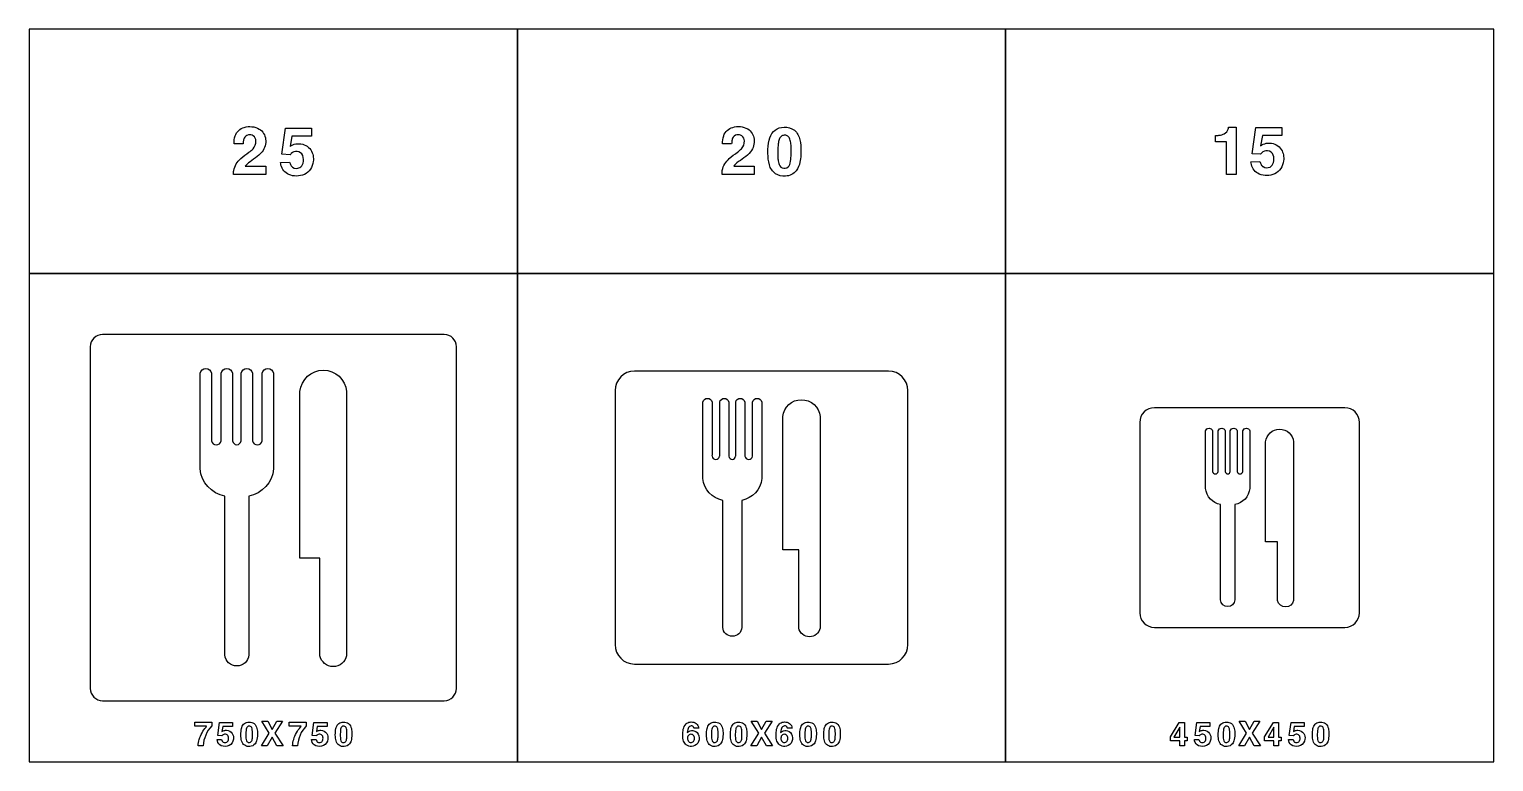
# Model space of a CAD drawing. Extents: x 0 to 3000, y 0 to 1500.
import ezdxf

# ---------------------------------------------------------------- set-up
doc = ezdxf.new("R2010")
doc.units = 0
doc.header["$MEASUREMENT"] = 0

msp = doc.modelspace()

# ---------------------------------------------------------------- linework, layer by layer
for points in [[(0.0003, 1000), (1000, 1000), (1000, 1500), (0.0003, 1500)], [(1000, 1000), (2000, 1000), (2000, 1500), (1000, 1500)], [(2000, 1000), (3000, 1000), (3000, 1500), (2000, 1500)], [(0.0001, 0.0001), (1000, 0.0001), (1000, 1000), (0.0001, 1000)], [(1000, 0.0001), (2000, 0.0001), (2000, 1000), (1000, 1000)], [(2000, 0.0001), (3000, 0.0001), (3000, 1000), (2000, 1000)], [(475.714, 32.7948), (491.716, 58.3477), (476.393, 82.7948), (488.628, 82.7948), (497.632, 66.2466), (506.826, 82.7948), (518.848, 82.7948), (503.335, 58.3477), (519.93, 32.7948), (507.277, 32.7948), (497.632, 50.2908), (487.625, 32.7948)], [(1478.42, 32.7948), (1494.42, 58.3477), (1479.1, 82.7948), (1491.33, 82.7948), (1500.34, 66.2466), (1509.53, 82.7948), (1521.55, 82.7948), (1506.04, 58.3477), (1522.64, 32.7948), (1509.98, 32.7948), (1500.34, 50.2908), (1490.33, 32.7948)], [(2337.67, 51.2623), (2355.75, 80.5514), (2366.36, 80.5514), (2366.36, 50.3066), (2371.76, 50.3066), (2371.76, 42.7), (2366.36, 42.7), (2366.36, 32.2497), (2356.86, 32.2497), (2356.86, 42.7), (2337.67, 42.7)], [(2356.86, 70.82), (2344.86, 50.3066), (2356.86, 50.3066)], [(2477.84, 32.7948), (2493.84, 58.3477), (2478.52, 82.7948), (2490.76, 82.7948), (2499.76, 66.2466), (2508.95, 82.7948), (2520.98, 82.7948), (2505.46, 58.3477), (2522.06, 32.7948), (2509.41, 32.7948), (2499.76, 50.2908), (2489.75, 32.7948)], [(2530.52, 51.2624), (2548.6, 80.5515), (2559.21, 80.5515), (2559.21, 50.3066), (2564.61, 50.3066), (2564.61, 42.7), (2559.21, 42.7), (2559.21, 32.2498), (2549.71, 32.2498), (2549.71, 42.7), (2530.52, 42.7)], [(2549.71, 70.8201), (2537.71, 50.3066), (2549.71, 50.3066)]]:
    msp.add_lwpolyline(points, close=True)
for points in [[(418.422, 1202.63, -0.0640343), (418.928, 1211.01, -0.161687), (433.256, 1235.22, -0.0283718), (449.985, 1248.18, 0.0545111), (458.342, 1255.35, 0.192461), (464.329, 1271.16, 0.234238), (458.895, 1281.72, 0.196223), (448.769, 1283.63, 0.252425), (440.001, 1276.76, 0.0856617), (438.343, 1269.95, 0.0202329), (438.058, 1265.27), (419.402, 1265.27, -0.0983795), (421.819, 1281.8, -0.245047), (440.286, 1299.05, -0.207102), (471.075, 1295.71, -0.233443), (484.06, 1274.78, -0.20961), (476.793, 1249.11, -0.0785124), (463.223, 1236.52, 0.0107372), (448.895, 1226.2, 0.0665092), (442.545, 1219.79), (484.344, 1219.79), (484.344, 1202.63)], [(514.481, 1227.42), (533.264, 1228.13, 0.0452719), (535.823, 1221.64, 0.0567733), (537.719, 1218.89, 0.070207), (539.488, 1217.5, 0.264984), (553.895, 1216.74, 0.20748), (560.862, 1225.98, 0.147389), (560.404, 1241.2, 0.308532), (548.651, 1249.76, 0.215743), (536.74, 1245.67, 0.028781), (534.591, 1243.17), (517.546, 1243.98), (524.67, 1297.85), (578.286, 1297.85), (578.286, 1281.1), (538.114, 1281.1), (534.528, 1260.29, -0.0211252), (539.694, 1263.31, -0.121371), (553.026, 1265.65, -0.244671), (576.943, 1252.87, -0.173069), (581.572, 1229.22, -0.256779), (563.5, 1202.82, -0.199585), (531.684, 1202.4, -0.245625), (515.571, 1221.95, -0.0170062)], [(1419.16, 1202.77, -0.0640343), (1419.66, 1211.15, -0.161687), (1433.99, 1235.37, -0.0283718), (1450.72, 1248.32, 0.0545111), (1459.08, 1255.49, 0.192461), (1465.07, 1271.31, 0.234238), (1459.63, 1281.86, 0.196223), (1449.5, 1283.77, 0.252425), (1440.74, 1276.9, 0.0856617), (1439.08, 1270.09, 0.0202329), (1438.79, 1265.41), (1420.14, 1265.41, -0.0983795), (1422.55, 1281.94, -0.245047), (1441.02, 1299.19, -0.207102), (1471.81, 1295.86, -0.233443), (1484.8, 1274.92, -0.20961), (1477.53, 1249.25, -0.0785124), (1463.96, 1236.66, 0.0107372), (1449.63, 1226.34, 0.0665092), (1443.28, 1219.93), (1485.08, 1219.93), (1485.08, 1202.77)], [(1513.14, 1247.83, -0.0563084), (1515.56, 1272.96, -0.130301), (1524.44, 1290.48, -0.174843), (1541.17, 1299.05, -0.147552), (1562.41, 1296.39, -0.192146), (1577.14, 1279.13, -0.0833996), (1580.83, 1256.31, -0.0545507), (1578.83, 1228, -0.116773), (1571.2, 1210.37, -0.221099), (1549.25, 1199.3, -0.162564), (1528.67, 1204.31, -0.174743), (1516.16, 1222.47, -0.0640867), (1513.17, 1245.95)], [(2430.38, 1282.79), (2435.62, 1282.79, 0.0261527), (2438.02, 1283.06, 0.0824327), (2447.96, 1285.95, 0.211118), (2455.97, 1295.44, 0.0230957), (2457.03, 1299.41), (2472.27, 1299.41), (2472.27, 1202.61), (2452.82, 1202.61), (2452.82, 1269.42), (2430.38, 1269.42)], [(2502.41, 1228.59), (2521.19, 1229.3, 0.0452719), (2523.75, 1222.8, 0.0567733), (2525.65, 1220.06, 0.070207), (2527.41, 1218.67, 0.264984), (2541.82, 1217.91, 0.20748), (2548.79, 1227.15, 0.147389), (2548.33, 1242.36, 0.308532), (2536.58, 1250.92, 0.215743), (2524.67, 1246.83, 0.028781), (2522.52, 1244.34), (2505.47, 1245.14), (2512.6, 1299.01), (2566.21, 1299.01), (2566.21, 1282.27), (2526.04, 1282.27), (2522.45, 1261.46, -0.0211252), (2527.62, 1264.48, -0.121371), (2540.95, 1266.82, -0.244671), (2564.87, 1254.04, -0.173069), (2569.5, 1230.39, -0.256779), (2551.43, 1203.99, -0.199585), (2519.61, 1203.56, -0.245625), (2503.5, 1223.12, -0.0170062)], [(1533.69, 1235.62, 0.0124589), (1533.9, 1233.09, 0.0668192), (1536.14, 1222.93, 0.615362), (1556.51, 1220.69, 0.0726881), (1558.69, 1225.9, 0.0588562), (1560.57, 1240.82, 0.0389037), (1559.92, 1267.61, 0.084671), (1557.28, 1276.95, 0.156013), (1552.7, 1281.81, 0.143208), (1546.41, 1283, 0.172584), (1540.11, 1280.52, 0.132565), (1536.13, 1274.29, 0.0498315), (1534.31, 1265.6, 0.0368731)], [(150, 125), (850, 125, 0.414213), (875, 150), (875, 850, 0.414213), (850, 875), (150, 875, 0.414213), (125, 850), (125, 150, 0.414213)], [(425.185, 196.34, -0.412284), (400.801, 218.636), (400.805, 544.052, -0.335726), (349.837, 599.78), (349.837, 795.624, -0.813901), (373.275, 795.595), (373.275, 790.765), (373.275, 659.995, 0.0727107), (373.321, 657.129, 0.847189), (392.845, 656.936, 0.0404259), (393.004, 658.527), (393.004, 795.624, -0.813901), (416.437, 795.595), (416.437, 790.765), (416.442, 660.324), (416.442, 658.528, 0.0354644), (416.567, 657.129, 0.33641), (425.185, 648.831, 0.33641), (433.802, 657.129, 0.0354644), (433.927, 658.528), (433.927, 660.324), (433.927, 790.765), (433.927, 795.595, -0.813901), (457.365, 795.624), (457.365, 658.527, 0.0404259), (457.524, 656.936, 0.847189), (477.048, 657.129, 0.0727107), (477.094, 659.995), (477.094, 790.765), (477.094, 795.595, -0.813901), (500.532, 795.624), (500.532, 599.78, -0.335726), (449.564, 544.052), (449.564, 218.636, -0.412284)], [(650.164, 217.168, -0.814139), (595.345, 217.168), (595.345, 417.087), (554.459, 417.087), (554.459, 756.73, -0.00884377), (554.505, 758.422, -0.907683), (650.117, 758.422, -0.00884377), (650.159, 756.73)], [(1240, 200), (1760, 200, 0.414213), (1800, 240), (1800, 760, 0.414213), (1760, 800), (1240, 800, 0.414213), (1200, 760), (1200, 240, 0.414213)], [(1440.15, 257.072, -0.412284), (1420.64, 274.909), (1420.64, 535.241, -0.335726), (1379.87, 579.824), (1379.87, 736.499, -0.813901), (1398.62, 736.476), (1398.62, 732.612), (1398.62, 627.996, 0.0727107), (1398.66, 625.703, 0.847189), (1414.28, 625.549, 0.0404259), (1414.4, 626.822), (1414.4, 736.499, -0.813901), (1433.15, 736.476), (1433.15, 732.612), (1433.15, 628.259), (1433.15, 626.823, 0.0354644), (1433.25, 625.703, 0.33641), (1440.15, 619.065, 0.33641), (1447.04, 625.703, 0.0354644), (1447.14, 626.823), (1447.14, 628.259), (1447.14, 732.612), (1447.14, 736.476, -0.813901), (1465.89, 736.499), (1465.89, 626.822, 0.0404259), (1466.02, 625.549, 0.847189), (1481.64, 625.703, 0.0727107), (1481.68, 627.996), (1481.68, 732.612), (1481.68, 736.476, -0.813901), (1500.43, 736.499), (1500.43, 579.824, -0.335726), (1459.65, 535.241), (1459.65, 274.909, -0.412284)], [(1620.13, 273.734, -0.814139), (1576.28, 273.734), (1576.28, 433.67), (1543.57, 433.67), (1543.57, 705.384, -0.00884377), (1543.6, 706.738, -0.907683), (1620.09, 706.738, -0.00884377), (1620.13, 705.384)], [(2305, 275), (2695, 275, 0.414213), (2725, 305), (2725, 695, 0.414213), (2695, 725), (2305, 725, 0.414213), (2275, 695), (2275, 305, 0.414213)], [(2455.11, 317.804, -0.412284), (2440.48, 331.181), (2440.48, 526.431, -0.335726), (2409.9, 559.868), (2409.9, 677.374, -0.813901), (2423.96, 677.357), (2423.96, 674.459), (2423.96, 595.997, 0.0727107), (2423.99, 594.278, 0.847189), (2435.71, 594.161, 0.0404259), (2435.8, 595.116), (2435.8, 677.374, -0.813901), (2449.86, 677.357), (2449.86, 674.459), (2449.86, 596.194), (2449.86, 595.117, 0.0354644), (2449.94, 594.278, 0.33641), (2455.11, 589.299, 0.33641), (2460.28, 594.278, 0.0354644), (2460.36, 595.117), (2460.36, 596.194), (2460.36, 674.459), (2460.36, 677.357, -0.813901), (2474.42, 677.374), (2474.42, 595.116, 0.0404259), (2474.51, 594.161, 0.847189), (2486.23, 594.278, 0.0727107), (2486.26, 595.997), (2486.26, 674.459), (2486.26, 677.357, -0.813901), (2500.32, 677.374), (2500.32, 559.868, -0.335726), (2469.74, 526.431), (2469.74, 331.181, -0.412284)], [(2590.1, 330.301, -0.814139), (2557.21, 330.301), (2557.21, 450.253), (2532.68, 450.253), (2532.68, 654.038, -0.00884377), (2532.7, 655.053, -0.907683), (2590.07, 655.053, -0.00884377), (2590.1, 654.038)], [(339.22, 81.2071), (373.8, 81.2071), (373.801, 73.2766, 0.17337), (356.068, 32.5973), (345.958, 32.5972, -0.0554097), (348.225, 45.8042, -0.10295), (362.158, 71.0649), (363.295, 72.4788), (339.22, 72.4788)], [(384.699, 45.1881), (394.091, 45.5436, 0.0452719), (395.371, 42.2971, 0.0567733), (396.318, 40.9227, 0.070207), (397.203, 40.2276, 0.264984), (404.407, 39.8485, 0.20748), (407.89, 44.4693, 0.147389), (407.661, 52.0759, 0.308532), (401.784, 56.3572, 0.215743), (395.829, 54.3113, 0.028781), (394.754, 53.0633), (386.232, 53.4662), (389.794, 80.4014), (416.602, 80.4014), (416.602, 72.0285), (396.516, 72.0285), (394.723, 61.6258, -0.0211252), (397.306, 63.1344, -0.121371), (403.972, 64.3034, -0.244671), (415.931, 57.9133, -0.173069), (418.245, 46.0886, -0.256779), (409.209, 32.8895, -0.199585), (393.301, 32.6763, -0.245625), (385.244, 42.4551, -0.0170062)], [(433.509, 55.3224, -0.0563084), (434.717, 67.8895, -0.130301), (439.156, 76.6494, -0.174843), (447.521, 80.9307, -0.147552), (458.145, 79.6036, -0.192146), (465.506, 70.9701, -0.0833996), (467.355, 59.5641, -0.0545507), (466.351, 45.4093, -0.116773), (462.536, 36.5941, -0.221099), (451.565, 31.057, -0.162564), (441.273, 33.561, -0.174743), (435.018, 42.6447, -0.0640867), (433.525, 54.3824)], [(443.785, 49.2166, 0.0124589), (443.888, 47.9527, 0.0668192), (445.009, 42.8737, 0.615362), (455.191, 41.7521, 0.0726881), (456.281, 44.3587, 0.0588562), (457.221, 51.8153, 0.0389037), (456.897, 65.2118, 0.084671), (455.578, 69.8801, 0.156013), (453.287, 72.3129, 0.143208), (450.143, 72.9053, 0.172584), (446.992, 71.6653, 0.132565), (445.001, 68.553, 0.0498315), (444.093, 64.2086, 0.0368731)], [(532.649, 81.2071), (567.229, 81.2071), (567.229, 73.2766, 0.17337), (549.497, 32.5973), (539.387, 32.5973, -0.0554097), (541.654, 45.8042, -0.10295), (555.587, 71.065), (556.724, 72.4788), (532.649, 72.4788)], [(578.128, 45.1882), (587.52, 45.5436, 0.0452719), (588.799, 42.2972, 0.0567733), (589.747, 40.9228, 0.070207), (590.632, 40.2277, 0.264984), (597.835, 39.8485, 0.20748), (601.319, 44.4694, 0.147389), (601.09, 52.076, 0.308532), (595.213, 56.3573, 0.215743), (589.258, 54.3114, 0.028781), (588.183, 53.0634), (579.661, 53.4662), (583.223, 80.4014), (610.031, 80.4014), (610.031, 72.0287), (589.945, 72.0287), (588.152, 61.6258, -0.0211252), (590.735, 63.1345, -0.121371), (597.401, 64.3035, -0.244671), (609.36, 57.9133, -0.173069), (611.674, 46.0887, -0.256779), (602.638, 32.8896, -0.199585), (586.73, 32.6763, -0.245625), (578.673, 42.4552, -0.0170062)], [(626.938, 55.3179, -0.0563084), (628.146, 67.8851, -0.130301), (632.585, 76.6449, -0.174843), (640.95, 80.9261, -0.147552), (651.574, 79.5992, -0.192146), (658.935, 70.9656, -0.0833996), (660.783, 59.5596, -0.0545507), (659.78, 45.4048, -0.116773), (655.965, 36.5896, -0.221099), (644.994, 31.0525, -0.162564), (634.702, 33.5565, -0.174743), (628.446, 42.6402, -0.0640867), (626.954, 54.3779)], [(637.214, 49.2121, 0.0124589), (637.317, 47.9482, 0.0668192), (638.438, 42.8692, 0.615362), (648.62, 41.7476, 0.0726881), (649.71, 44.3542, 0.0588562), (650.649, 51.8108, 0.0389037), (650.326, 65.2073, 0.084671), (649.007, 69.8756, 0.156013), (646.716, 72.3084, 0.143208), (643.572, 72.9009, 0.172584), (640.421, 71.6607, 0.132565), (638.43, 68.5486, 0.0498315), (637.522, 64.2042, 0.0368731)], [(1371.34, 68.6163), (1361.93, 68.6163, 0.0333099), (1361.27, 70.3935, 0.308433), (1356.02, 73.2924, 0.256298), (1350.45, 69.8879, 0.0718547), (1348.99, 66.207, 0.0422837), (1347.99, 59.9353, -0.0343264), (1351.75, 62.5893, -0.198215), (1361.67, 63.4977, -0.294049), (1371.76, 52.8501, -0.195966), (1369.24, 37.9053, -0.251599), (1356.47, 31.286, -0.162734), (1345.95, 34.3903, -0.142524), (1340.48, 42.1944, -0.0867955), (1338.68, 53.7031, -0.0561633), (1339.79, 66.5941, -0.143087), (1345.4, 77.2418, -0.165016), (1353.53, 81.1044, -0.137094), (1363.94, 79.8485, -0.238813), (1370.78, 71.3493, -0.0169871)], [(1387.3, 55.3224, -0.0563084), (1388.51, 67.8895, -0.130301), (1392.95, 76.6494, -0.174843), (1401.31, 80.9307, -0.147552), (1411.94, 79.6036, -0.192146), (1419.3, 70.9701, -0.0833996), (1421.15, 59.5641, -0.0545507), (1420.14, 45.4093, -0.116773), (1416.33, 36.5941, -0.221099), (1405.36, 31.057, -0.162564), (1395.07, 33.5609, -0.174743), (1388.81, 42.6447, -0.0640867), (1387.32, 54.3824)], [(1397.58, 49.2166, 0.0124589), (1397.68, 47.9527, 0.0668192), (1398.8, 42.8737, 0.615362), (1408.98, 41.7521, 0.0726881), (1410.07, 44.3587, 0.0588562), (1411.01, 51.8153, 0.0389037), (1410.69, 65.2118, 0.084671), (1409.37, 69.8801, 0.156013), (1407.08, 72.3129, 0.143208), (1403.94, 72.9053, 0.172584), (1400.78, 71.6653, 0.132565), (1398.79, 68.553, 0.0498315), (1397.88, 64.2086, 0.0368731)], [(1436.21, 55.3224, -0.0563084), (1437.42, 67.8895, -0.130301), (1441.86, 76.6494, -0.174843), (1450.23, 80.9307, -0.147552), (1460.85, 79.6036, -0.192146), (1468.21, 70.9701, -0.0833996), (1470.06, 59.5641, -0.0545507), (1469.06, 45.4093, -0.116773), (1465.24, 36.5941, -0.221099), (1454.27, 31.057, -0.162564), (1443.98, 33.561, -0.174743), (1437.72, 42.6447, -0.0640867), (1436.23, 54.3824)], [(1446.49, 49.2166, 0.0124589), (1446.59, 47.9527, 0.0668192), (1447.72, 42.8737, 0.615362), (1457.9, 41.7521, 0.0726881), (1458.99, 44.3587, 0.0588562), (1459.93, 51.8153, 0.0389037), (1459.6, 65.2118, 0.084671), (1458.28, 69.8801, 0.156013), (1455.99, 72.3129, 0.143208), (1452.85, 72.9053, 0.172584), (1449.7, 71.6653, 0.132565), (1447.71, 68.553, 0.0498315), (1446.8, 64.2086, 0.0368731)], [(1562.6, 68.6186), (1553.19, 68.6186, 0.0333099), (1552.53, 70.3958, 0.308433), (1547.28, 73.2947, 0.256298), (1541.7, 69.8903, 0.0718547), (1540.25, 66.2094, 0.0422837), (1539.25, 59.9376, -0.0343264), (1543.01, 62.5917, -0.198215), (1552.93, 63.5001, -0.294049), (1563.01, 52.8524, -0.195966), (1560.5, 37.9076, -0.251599), (1547.73, 31.2884, -0.162734), (1537.21, 34.3926, -0.142524), (1531.74, 42.1967, -0.0867955), (1529.94, 53.7054, -0.0561633), (1531.05, 66.5965, -0.143087), (1536.66, 77.2441, -0.165016), (1544.78, 81.1067, -0.137094), (1555.2, 79.8508, -0.238813), (1562.04, 71.3516, -0.0169871)], [(1578.56, 55.3224, -0.0563084), (1579.77, 67.8896, -0.130301), (1584.21, 76.6494, -0.174843), (1592.57, 80.9307, -0.147552), (1603.2, 79.6036, -0.192146), (1610.56, 70.9701, -0.0833996), (1612.41, 59.5641, -0.0545507), (1611.4, 45.4093, -0.116773), (1607.59, 36.5941, -0.221099), (1596.62, 31.057, -0.162564), (1586.32, 33.561, -0.174743), (1580.07, 42.6447, -0.0640867), (1578.58, 54.3825)], [(1588.84, 49.2166, 0.0124589), (1588.94, 47.9528, 0.0668192), (1590.06, 42.8738, 0.615362), (1600.24, 41.7521, 0.0726881), (1601.33, 44.3588, 0.0588562), (1602.27, 51.8153, 0.0389037), (1601.95, 65.2118, 0.084671), (1600.63, 69.8801, 0.156013), (1598.34, 72.3129, 0.143208), (1595.19, 72.9054, 0.172584), (1592.04, 71.6653, 0.132565), (1590.05, 68.553, 0.0498315), (1589.14, 64.2087, 0.0368731)], [(1627.47, 55.3224, -0.0563084), (1628.68, 67.8896, -0.130301), (1633.12, 76.6494, -0.174843), (1641.49, 80.9307, -0.147552), (1652.11, 79.6037, -0.192146), (1659.47, 70.9701, -0.0833996), (1661.32, 59.5641, -0.0545507), (1660.32, 45.4093, -0.116773), (1656.5, 36.5941, -0.221099), (1645.53, 31.057, -0.162564), (1635.24, 33.561, -0.174743), (1628.98, 42.6447, -0.0640867), (1627.49, 54.3825)], [(1637.75, 49.2166, 0.0124589), (1637.85, 47.9528, 0.0668192), (1638.97, 42.8738, 0.615362), (1649.16, 41.7521, 0.0726881), (1650.25, 44.3588, 0.0588562), (1651.19, 51.8153, 0.0389037), (1650.86, 65.2118, 0.084671), (1649.54, 69.8801, 0.156013), (1647.25, 72.3129, 0.143208), (1644.11, 72.9054, 0.172584), (1640.96, 71.6653, 0.132565), (1638.97, 68.553, 0.0498315), (1638.06, 64.2087, 0.0368731)], [(2386.83, 45.1858), (2396.22, 45.5413, 0.0452719), (2397.5, 42.2948, 0.0567733), (2398.45, 40.9204, 0.070207), (2399.33, 40.2253, 0.264984), (2406.53, 39.8462, 0.20748), (2410.02, 44.467, 0.147389), (2409.79, 52.0736, 0.308532), (2403.91, 56.3549, 0.215743), (2397.96, 54.309, 0.028781), (2396.88, 53.061), (2388.36, 53.4639), (2391.92, 80.3991), (2418.73, 80.3991), (2418.73, 72.0262), (2398.64, 72.0262), (2396.85, 61.6235, -0.0211252), (2399.43, 63.1321, -0.121371), (2406.1, 64.3011, -0.244671), (2418.06, 57.911, -0.173069), (2420.37, 46.0863, -0.256779), (2411.34, 32.8873, -0.199585), (2395.43, 32.674, -0.245625), (2387.37, 42.4528, -0.0170062)], [(2435.64, 55.3178, -0.0563084), (2436.85, 67.8849, -0.130301), (2441.28, 76.6448, -0.174843), (2449.65, 80.9261, -0.147552), (2460.27, 79.599, -0.192146), (2467.63, 70.9655, -0.0833996), (2469.48, 59.5595, -0.0545507), (2468.48, 45.4047, -0.116773), (2464.66, 36.5895, -0.221099), (2453.69, 31.0524, -0.162564), (2443.4, 33.5564, -0.174743), (2437.15, 42.6401, -0.0640867), (2435.65, 54.3779)], [(2445.91, 49.212, 0.0124589), (2446.02, 47.9481, 0.0668192), (2447.14, 42.8692, 0.615362), (2457.32, 41.7475, 0.0726881), (2458.41, 44.3542, 0.0588562), (2459.35, 51.8107, 0.0389037), (2459.02, 65.2072, 0.084671), (2457.71, 69.8755, 0.156013), (2455.42, 72.3083, 0.143208), (2452.27, 72.9008, 0.172584), (2449.12, 71.6607, 0.132565), (2447.13, 68.5484, 0.0498315), (2446.22, 64.2041, 0.0368731)], [(2579.68, 45.1836), (2589.07, 45.5391, 0.0452719), (2590.35, 42.2926, 0.0567733), (2591.3, 40.9182, 0.070207), (2592.18, 40.2231, 0.264984), (2599.38, 39.844, 0.20748), (2602.87, 44.4648, 0.147389), (2602.64, 52.0714, 0.308532), (2596.76, 56.3527, 0.215743), (2590.81, 54.3068, 0.028781), (2589.73, 53.0588), (2581.21, 53.4617), (2584.77, 80.3969), (2611.58, 80.3969), (2611.58, 72.0241), (2591.49, 72.0241), (2589.7, 61.6212, -0.0211252), (2592.28, 63.1299, -0.121371), (2598.95, 64.299, -0.244671), (2610.91, 57.9088, -0.173069), (2613.22, 46.0841, -0.256779), (2604.19, 32.885, -0.199585), (2588.28, 32.6718, -0.245625), (2580.22, 42.4506, -0.0170062)], [(2628.49, 55.3133, -0.0563084), (2629.7, 67.8805, -0.130301), (2634.13, 76.6404, -0.174843), (2642.5, 80.9216, -0.147552), (2653.12, 79.5946, -0.192146), (2660.48, 70.9611, -0.0833996), (2662.33, 59.5551, -0.0545507), (2661.33, 45.4002, -0.116773), (2657.51, 36.585, -0.221099), (2646.54, 31.0479, -0.162564), (2636.25, 33.5519, -0.174743), (2630, 42.6356, -0.0640867), (2628.5, 54.3734)], [(2638.76, 49.2075, 0.0124589), (2638.87, 47.9437, 0.0668192), (2639.99, 42.8647, 0.615362), (2650.17, 41.743, 0.0726881), (2651.26, 44.3497, 0.0588562), (2652.2, 51.8062, 0.0389037), (2651.88, 65.2028, 0.084671), (2650.56, 69.871, 0.156013), (2648.27, 72.3039, 0.143208), (2645.12, 72.8963, 0.172584), (2641.97, 71.6561, 0.132565), (2639.98, 68.544, 0.0498315), (2639.07, 64.1996, 0.0368731)], [(1348.52, 48.0159, 0.0641861), (1348.94, 44.5957, 0.139351), (1350.82, 41.2308, 0.240104), (1356.78, 39.3587, 0.267924), (1361.47, 42.7315, 0.140614), (1362.44, 49.5167, 0.112774), (1361.12, 53.2134, 0.271024), (1355.26, 56.0728, 0.294594), (1349.25, 52.1233, 0.0908659)], [(1539.78, 48.0183, 0.0641861), (1540.2, 44.598, 0.139351), (1542.08, 41.2331, 0.240104), (1548.04, 39.361, 0.267924), (1552.73, 42.7339, 0.140614), (1553.69, 49.519, 0.112774), (1552.38, 53.2157, 0.271024), (1546.51, 56.0751, 0.294594), (1540.51, 52.1257, 0.0908659)]]:
    msp.add_lwpolyline(points, format="xyb", close=True)

doc.saveas('drawing.dxf')
